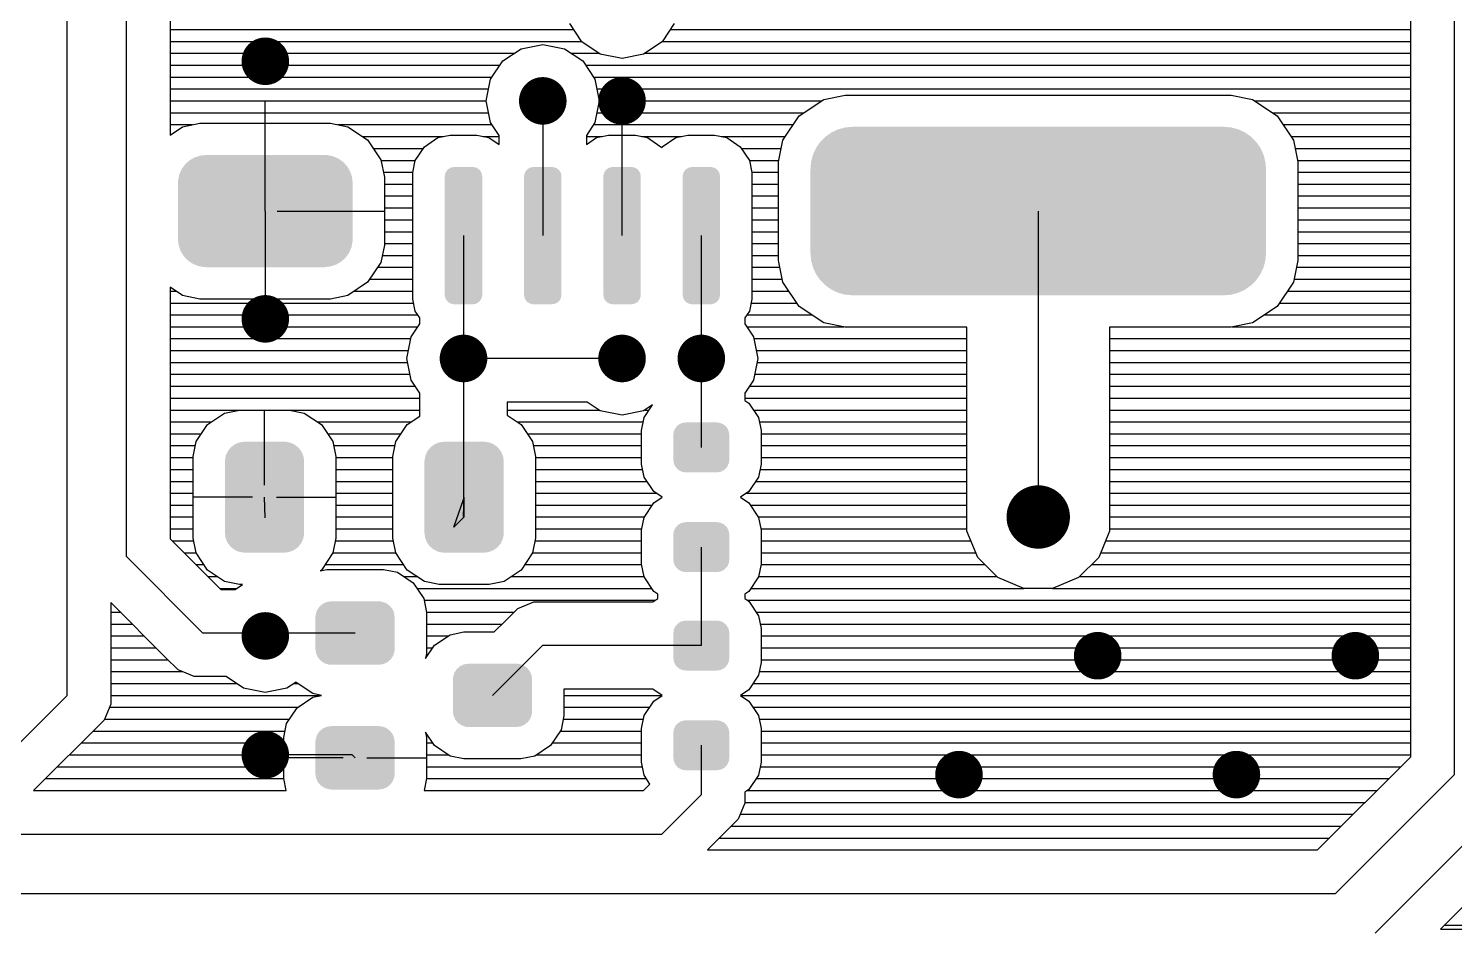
# Model space of a CAD drawing. Extents: x 295 to 953, y 10 to 290.
# Drawn here: x 720.3 to 772.8, y 135.1 to 168.3 of the extents above; entities that cross this region are included whole.
import ezdxf

# ---------------------------------------------------------------- set-up
doc = ezdxf.new("R2010")
doc.units = 0
doc.header["$LTSCALE"] = 5
doc.header["$MEASUREMENT"] = 0
doc.layers.get('0').update_dxf_attribs({"linetype": 'CONTINUOUS', "lineweight": 25})
doc.layers.add('DV-PEI-A6_TOP', color=5, linetype='CONTINUOUS')

msp = doc.modelspace()

# ---------------------------------------------------------------- linework, layer by layer
for points, const_width in [([(728.575, 167.09, 1), (729.451, 167.09, 1)], 0.876), ([(738.798, 165.63, 1), (739.675, 165.63, 1)], 0.876), ([(741.719, 165.63, 1), (742.596, 165.63, 1)], 0.876), ([(728.575, 157.597, 1), (729.451, 157.597, 1)], 0.876), ([(735.877, 156.137, 1), (736.754, 156.137, 1)], 0.876), ([(741.719, 156.137, 1), (742.596, 156.137, 1)], 0.876), ([(744.64, 156.137, 1), (745.517, 156.137, 1)], 0.876), ([(756.909, 150.295, 1), (758.077, 150.295, 1)], 1.168), ([(728.575, 145.913, 1), (729.451, 145.913, 1)], 0.876), ([(759.245, 145.183, 1), (760.122, 145.183, 1)], 0.876), ([(768.739, 145.183, 1), (769.615, 145.183, 1)], 0.876), ([(728.575, 141.532, 1), (729.451, 141.532, 1)], 0.876), ([(754.134, 140.801, 1), (755.01, 140.801, 1)], 0.876), ([(764.357, 140.801, 1), (765.233, 140.801, 1)], 0.876)]:
    msp.add_lwpolyline(points, format="xyb", close=True, dxfattribs=dict(const_width=const_width))
for points in [[(749.657, 164.314), (749.871, 164.463), (765.327, 164.314), (765.116, 164.463)], [(749.871, 164.463), (749.877, 164.468), (765.116, 164.463), (765.106, 164.468)], [(749.877, 164.468), (750.114, 164.578), (765.106, 164.468), (764.873, 164.578)], [(750.114, 164.578), (750.121, 164.581), (764.873, 164.578), (764.861, 164.581)], [(750.121, 164.581), (750.375, 164.649), (764.861, 164.581), (764.614, 164.649)], [(750.375, 164.649), (750.381, 164.651), (764.614, 164.649), (764.596, 164.651)], [(750.381, 164.651), (750.649, 164.675), (764.596, 164.651), (764.337, 164.675)], [(749.311, 163.904), (749.461, 164.117), (765.673, 163.904), (765.526, 164.117)], [(749.461, 164.117), (749.466, 164.124), (765.526, 164.117), (765.518, 164.124)], [(749.466, 164.124), (749.651, 164.307), (765.518, 164.124), (765.336, 164.307)], [(749.651, 164.307), (749.657, 164.314), (765.336, 164.307), (765.327, 164.314)], [(726.159, 163.383), (726.212, 163.432), (731.877, 163.383), (731.806, 163.432)], [(726.212, 163.432), (726.343, 163.508), (731.806, 163.432), (731.697, 163.508)], [(726.343, 163.508), (726.401, 163.543), (731.697, 163.508), (731.614, 163.543)], [(726.401, 163.543), (726.554, 163.593), (731.614, 163.543), (731.494, 163.593)], [(726.554, 163.593), (726.61, 163.612), (731.494, 163.593), (731.394, 163.612)], [(726.61, 163.612), (726.812, 163.633), (731.394, 163.612), (731.278, 163.633)], [(726.812, 163.633), (726.828, 163.635), (731.278, 163.633), (731.234, 163.635)], [(726.828, 163.636), (726.828, 163.641), (731.198, 163.636), (731.198, 163.641)], [(726.828, 163.635), (726.828, 163.636), (731.234, 163.635), (731.198, 163.636)], [(749.126, 163.401), (749.194, 163.652), (765.859, 163.401), (765.792, 163.652)], [(749.194, 163.652), (749.197, 163.661), (765.792, 163.652), (765.788, 163.661)], [(749.197, 163.661), (749.307, 163.896), (765.788, 163.661), (765.679, 163.896)], [(749.307, 163.896), (749.311, 163.904), (765.679, 163.896), (765.673, 163.904)], [(725.824, 162.825), (725.839, 162.901), (732.208, 162.825), (732.182, 162.901)], [(725.839, 162.901), (725.895, 163.033), (732.182, 162.901), (732.138, 163.033)], [(725.895, 163.033), (725.924, 163.103), (732.138, 163.033), (732.096, 163.103)], [(725.924, 163.103), (726.008, 163.222), (732.096, 163.103), (732.026, 163.222)], [(726.008, 163.222), (726.051, 163.283), (732.026, 163.222), (731.969, 163.283)], [(726.051, 163.283), (726.159, 163.383), (731.969, 163.283), (731.877, 163.383)], [(735.626, 162.849), (735.628, 162.882), (737.005, 162.849), (736.999, 162.882)], [(735.628, 162.882), (735.654, 162.973), (736.999, 162.882), (736.982, 162.973)], [(735.654, 162.973), (735.663, 163.004), (736.982, 162.973), (736.963, 163.004)], [(735.663, 163.004), (735.721, 163.081), (736.963, 163.004), (736.915, 163.081)], [(735.721, 163.081), (735.739, 163.104), (736.915, 163.081), (736.885, 163.104)], [(735.739, 163.104), (735.825, 163.157), (736.885, 163.104), (736.815, 163.157)], [(735.825, 163.157), (735.847, 163.171), (736.815, 163.157), (736.768, 163.171)], [(735.847, 163.171), (735.962, 163.192), (736.768, 163.171), (736.693, 163.192)], [(735.962, 163.192), (735.971, 163.194), (736.693, 163.192), (736.66, 163.194)], [(738.547, 162.849), (738.549, 162.882), (739.926, 162.849), (739.92, 162.882)], [(738.549, 162.882), (738.575, 162.973), (739.92, 162.882), (739.903, 162.973)], [(738.575, 162.973), (738.584, 163.004), (739.903, 162.973), (739.884, 163.004)], [(738.584, 163.004), (738.642, 163.081), (739.884, 163.004), (739.836, 163.081)], [(738.642, 163.081), (738.66, 163.104), (739.836, 163.081), (739.806, 163.104)], [(738.66, 163.104), (738.746, 163.157), (739.806, 163.104), (739.736, 163.157)], [(738.746, 163.157), (738.768, 163.171), (739.736, 163.157), (739.689, 163.171)], [(738.768, 163.171), (738.883, 163.192), (739.689, 163.171), (739.614, 163.192)], [(738.883, 163.192), (738.892, 163.194), (739.614, 163.192), (739.581, 163.194)], [(741.468, 162.849), (741.47, 162.882), (742.847, 162.849), (742.841, 162.882)], [(741.47, 162.882), (741.496, 162.973), (742.841, 162.882), (742.824, 162.973)], [(741.496, 162.973), (741.505, 163.004), (742.824, 162.973), (742.805, 163.004)], [(741.505, 163.004), (741.563, 163.081), (742.805, 163.004), (742.757, 163.081)], [(741.563, 163.081), (741.581, 163.104), (742.757, 163.081), (742.727, 163.104)], [(741.581, 163.104), (741.667, 163.157), (742.727, 163.104), (742.657, 163.157)], [(741.667, 163.157), (741.689, 163.171), (742.657, 163.157), (742.61, 163.171)], [(741.689, 163.171), (741.804, 163.192), (742.61, 163.171), (742.535, 163.192)], [(741.804, 163.192), (741.813, 163.194), (742.535, 163.192), (742.502, 163.194)], [(744.389, 162.849), (744.391, 162.882), (745.768, 162.849), (745.762, 162.882)], [(744.391, 162.882), (744.417, 162.973), (745.762, 162.882), (745.745, 162.973)], [(744.417, 162.973), (744.426, 163.004), (745.745, 162.973), (745.726, 163.004)], [(744.426, 163.004), (744.484, 163.081), (745.726, 163.004), (745.678, 163.081)], [(744.484, 163.081), (744.502, 163.104), (745.678, 163.081), (745.648, 163.104)], [(744.502, 163.104), (744.588, 163.157), (745.648, 163.104), (745.578, 163.157)], [(744.588, 163.157), (744.61, 163.171), (745.578, 163.157), (745.531, 163.171)], [(744.61, 163.171), (744.725, 163.192), (745.531, 163.171), (745.456, 163.192)], [(744.725, 163.192), (744.734, 163.194), (745.456, 163.192), (745.423, 163.194)], [(749.098, 160.016), (749.098, 163.124), (765.888, 160.016), (765.888, 163.124)], [(749.101, 163.124), (749.125, 163.392), (765.885, 163.124), (765.862, 163.392)], [(749.125, 163.392), (749.126, 163.401), (765.862, 163.392), (765.859, 163.401)], [(725.794, 162.607), (725.798, 162.686), (732.232, 162.607), (732.223, 162.686)], [(725.794, 162.604), (725.794, 162.607), (732.232, 162.604), (732.232, 162.607)], [(725.794, 160.536), (725.794, 162.604), (732.232, 160.536), (732.232, 162.604)], [(725.798, 162.686), (725.824, 162.825), (732.223, 162.686), (732.208, 162.825)], [(735.626, 158.479), (735.626, 162.849), (737.005, 158.479), (737.005, 162.849)], [(738.547, 158.479), (738.547, 162.849), (739.926, 158.479), (739.926, 162.849)], [(741.468, 158.479), (741.468, 162.849), (742.847, 158.479), (742.847, 162.849)], [(744.389, 158.479), (744.389, 162.849), (745.768, 158.479), (745.768, 162.849)], [(725.794, 160.533), (725.794, 160.536), (732.232, 160.533), (732.232, 160.536)], [(725.803, 160.454), (725.794, 160.533), (732.229, 160.454), (732.232, 160.533)], [(725.818, 160.315), (725.803, 160.454), (732.202, 160.315), (732.229, 160.454)], [(725.844, 160.238), (725.818, 160.315), (732.187, 160.238), (732.202, 160.315)], [(725.888, 160.107), (725.844, 160.238), (732.132, 160.107), (732.187, 160.238)], [(725.93, 160.036), (725.888, 160.107), (732.102, 160.036), (732.132, 160.107)], [(726, 159.918), (725.93, 160.036), (732.018, 159.918), (732.102, 160.036)], [(726.057, 159.857), (726, 159.918), (731.975, 159.857), (732.018, 159.918)], [(726.15, 159.757), (726.057, 159.857), (731.867, 159.757), (731.975, 159.857)], [(726.22, 159.708), (726.15, 159.757), (731.814, 159.708), (731.867, 159.757)], [(749.124, 159.748), (749.101, 160.016), (765.861, 159.748), (765.885, 160.016)], [(749.127, 159.738), (749.124, 159.748), (765.86, 159.738), (765.861, 159.748)], [(749.193, 159.488), (749.127, 159.738), (765.791, 159.488), (765.86, 159.738)], [(726.33, 159.631), (726.22, 159.708), (731.683, 159.631), (731.814, 159.708)], [(726.412, 159.597), (726.33, 159.631), (731.625, 159.597), (731.683, 159.631)], [(726.532, 159.546), (726.412, 159.597), (731.473, 159.546), (731.625, 159.597)], [(726.632, 159.528), (726.532, 159.546), (731.416, 159.528), (731.473, 159.546)], [(726.748, 159.506), (726.632, 159.528), (731.214, 159.506), (731.416, 159.528)], [(726.792, 159.505), (726.748, 159.506), (731.198, 159.505), (731.214, 159.506)], [(726.828, 159.503), (726.792, 159.505), (731.198, 159.503), (731.198, 159.505)], [(726.828, 159.499), (726.828, 159.503), (731.198, 159.499), (731.198, 159.503)], [(749.198, 159.479), (749.193, 159.488), (765.789, 159.479), (765.791, 159.488)], [(749.307, 159.244), (749.198, 159.479), (765.678, 159.244), (765.789, 159.479)], [(749.312, 159.236), (749.307, 159.244), (765.674, 159.236), (765.678, 159.244)], [(749.46, 159.023), (749.312, 159.236), (765.525, 159.023), (765.674, 159.236)], [(749.467, 159.016), (749.46, 159.023), (765.519, 159.016), (765.525, 159.023)], [(749.65, 158.832), (749.467, 159.016), (765.335, 158.832), (765.519, 159.016)], [(749.658, 158.826), (749.65, 158.832), (765.329, 158.826), (765.335, 158.832)], [(749.869, 158.677), (749.658, 158.826), (765.115, 158.677), (765.329, 158.826)], [(749.879, 158.672), (749.869, 158.677), (765.108, 158.672), (765.115, 158.677)], [(735.632, 158.446), (735.626, 158.479), (737.003, 158.446), (737.005, 158.479)], [(735.649, 158.355), (735.632, 158.446), (736.977, 158.355), (737.003, 158.446)], [(735.668, 158.325), (735.649, 158.355), (736.968, 158.325), (736.977, 158.355)], [(735.716, 158.248), (735.668, 158.325), (736.91, 158.248), (736.968, 158.325)], [(735.747, 158.224), (735.716, 158.248), (736.892, 158.224), (736.91, 158.248)], [(735.816, 158.171), (735.747, 158.224), (736.806, 158.171), (736.892, 158.224)], [(735.863, 158.158), (735.816, 158.171), (736.784, 158.158), (736.806, 158.171)], [(735.938, 158.136), (735.863, 158.158), (736.669, 158.136), (736.784, 158.158)], [(738.553, 158.446), (738.547, 158.479), (739.924, 158.446), (739.926, 158.479)], [(738.57, 158.355), (738.553, 158.446), (739.898, 158.355), (739.924, 158.446)], [(738.589, 158.325), (738.57, 158.355), (739.889, 158.325), (739.898, 158.355)], [(738.637, 158.248), (738.589, 158.325), (739.831, 158.248), (739.889, 158.325)], [(738.668, 158.224), (738.637, 158.248), (739.813, 158.224), (739.831, 158.248)], [(738.737, 158.171), (738.668, 158.224), (739.727, 158.171), (739.813, 158.224)], [(738.784, 158.158), (738.737, 158.171), (739.705, 158.158), (739.727, 158.171)], [(738.859, 158.136), (738.784, 158.158), (739.59, 158.136), (739.705, 158.158)], [(741.474, 158.446), (741.468, 158.479), (742.845, 158.446), (742.847, 158.479)], [(741.491, 158.355), (741.474, 158.446), (742.819, 158.355), (742.845, 158.446)], [(741.51, 158.325), (741.491, 158.355), (742.81, 158.325), (742.819, 158.355)], [(741.558, 158.248), (741.51, 158.325), (742.752, 158.248), (742.81, 158.325)], [(741.589, 158.224), (741.558, 158.248), (742.734, 158.224), (742.752, 158.248)], [(741.658, 158.171), (741.589, 158.224), (742.648, 158.171), (742.734, 158.224)], [(741.705, 158.158), (741.658, 158.171), (742.626, 158.158), (742.648, 158.171)], [(741.78, 158.136), (741.705, 158.158), (742.511, 158.136), (742.626, 158.158)], [(744.395, 158.446), (744.389, 158.479), (745.766, 158.446), (745.768, 158.479)], [(744.412, 158.355), (744.395, 158.446), (745.74, 158.355), (745.766, 158.446)], [(744.431, 158.325), (744.412, 158.355), (745.731, 158.325), (745.74, 158.355)], [(744.479, 158.248), (744.431, 158.325), (745.673, 158.248), (745.731, 158.325)], [(744.51, 158.224), (744.479, 158.248), (745.655, 158.224), (745.673, 158.248)], [(744.579, 158.171), (744.51, 158.224), (745.569, 158.171), (745.655, 158.224)], [(744.626, 158.158), (744.579, 158.171), (745.547, 158.158), (745.569, 158.171)], [(744.701, 158.136), (744.626, 158.158), (745.432, 158.136), (745.547, 158.158)], [(750.112, 158.562), (749.879, 158.672), (764.871, 158.562), (765.108, 158.672)], [(750.124, 158.558), (750.112, 158.562), (764.864, 158.558), (764.871, 158.562)], [(750.372, 158.49), (750.124, 158.558), (764.611, 158.49), (764.864, 158.558)], [(750.39, 158.489), (750.372, 158.49), (764.605, 158.489), (764.611, 158.49)], [(750.649, 158.465), (750.39, 158.489), (764.337, 158.465), (764.605, 158.489)], [(735.971, 158.135), (735.938, 158.136), (736.66, 158.135), (736.669, 158.136)], [(738.892, 158.135), (738.859, 158.136), (739.581, 158.135), (739.59, 158.136)], [(741.813, 158.135), (741.78, 158.136), (742.502, 158.135), (742.511, 158.136)], [(744.734, 158.135), (744.701, 158.136), (745.423, 158.135), (745.432, 158.136)], [(744.047, 153.321), (744.066, 153.45), (746.11, 153.321), (746.089, 153.45)], [(744.066, 153.45), (744.073, 153.465), (746.089, 153.45), (746.086, 153.465)], [(744.073, 153.465), (744.129, 153.582), (746.086, 153.465), (746.026, 153.582)], [(744.129, 153.582), (744.141, 153.594), (746.026, 153.582), (746.019, 153.594)], [(744.141, 153.594), (744.23, 153.687), (746.019, 153.594), (745.924, 153.687)], [(744.23, 153.687), (744.247, 153.696), (745.924, 153.687), (745.915, 153.696)], [(744.247, 153.696), (744.359, 153.755), (745.915, 153.696), (745.793, 153.755)], [(744.359, 153.755), (744.387, 153.76), (745.793, 153.755), (745.783, 153.76)], [(744.387, 153.76), (744.503, 153.78), (745.783, 153.76), (745.654, 153.78)], [(727.751, 152.869), (727.873, 152.959), (730.211, 152.869), (730.101, 152.959)], [(727.873, 152.959), (727.899, 152.978), (730.101, 152.959), (730.059, 152.978)], [(727.899, 152.978), (728.045, 153.036), (730.059, 152.978), (729.933, 153.036)], [(728.045, 153.036), (728.071, 153.046), (729.933, 153.036), (729.876, 153.046)], [(728.071, 153.046), (728.246, 153.069), (729.876, 153.046), (729.752, 153.069)], [(728.246, 153.069), (728.254, 153.07), (729.752, 153.069), (729.714, 153.07)], [(735.106, 152.869), (735.228, 152.959), (737.566, 152.869), (737.456, 152.959)], [(735.228, 152.959), (735.255, 152.978), (737.456, 152.959), (737.414, 152.978)], [(735.255, 152.978), (735.4, 153.036), (737.414, 152.978), (737.288, 153.036)], [(735.4, 153.036), (735.426, 153.046), (737.288, 153.036), (737.231, 153.046)], [(735.426, 153.046), (735.601, 153.069), (737.231, 153.046), (737.107, 153.069)], [(735.601, 153.069), (735.609, 153.07), (737.107, 153.069), (737.069, 153.07)], [(744.045, 152.398), (744.045, 153.321), (746.113, 152.398), (746.113, 153.321)], [(727.523, 152.339), (727.524, 152.377), (730.444, 152.339), (730.44, 152.377)], [(727.524, 152.377), (727.55, 152.522), (730.44, 152.377), (730.421, 152.522)], [(727.55, 152.522), (727.557, 152.559), (730.421, 152.522), (730.407, 152.559)], [(727.557, 152.559), (727.619, 152.694), (730.407, 152.559), (730.353, 152.694)], [(727.619, 152.694), (727.634, 152.726), (730.353, 152.694), (730.329, 152.726)], [(727.634, 152.726), (727.729, 152.842), (730.329, 152.726), (730.244, 152.842)], [(727.729, 152.842), (727.751, 152.869), (730.244, 152.842), (730.211, 152.869)], [(734.878, 152.339), (734.879, 152.377), (737.799, 152.339), (737.795, 152.377)], [(734.879, 152.377), (734.906, 152.522), (737.795, 152.377), (737.776, 152.522)], [(734.906, 152.522), (734.912, 152.559), (737.776, 152.522), (737.762, 152.559)], [(734.912, 152.559), (734.974, 152.694), (737.762, 152.559), (737.708, 152.694)], [(734.974, 152.694), (734.989, 152.726), (737.708, 152.694), (737.684, 152.726)], [(734.989, 152.726), (735.084, 152.842), (737.684, 152.726), (737.599, 152.842)], [(735.084, 152.842), (735.106, 152.869), (737.599, 152.842), (737.566, 152.869)], [(744.068, 152.268), (744.047, 152.398), (746.091, 152.268), (746.11, 152.398)], [(727.523, 149.711), (727.523, 152.339), (730.444, 149.711), (730.444, 152.339)], [(734.878, 149.711), (734.878, 152.339), (737.799, 149.711), (737.799, 152.339)], [(744.071, 152.254), (744.068, 152.268), (746.084, 152.254), (746.091, 152.268)], [(744.131, 152.137), (744.071, 152.254), (746.028, 152.137), (746.084, 152.254)], [(744.138, 152.124), (744.131, 152.137), (746.016, 152.124), (746.028, 152.137)], [(744.233, 152.032), (744.138, 152.124), (745.927, 152.032), (746.016, 152.124)], [(744.243, 152.023), (744.233, 152.032), (745.91, 152.023), (745.927, 152.032)], [(744.364, 151.963), (744.243, 152.023), (745.798, 151.963), (745.91, 152.023)], [(744.374, 151.959), (744.364, 151.963), (745.77, 151.959), (745.798, 151.963)], [(744.503, 151.939), (744.374, 151.959), (745.654, 151.939), (745.77, 151.959)], [(744.047, 149.646), (744.066, 149.776), (746.11, 149.646), (746.089, 149.776)], [(744.066, 149.776), (744.073, 149.79), (746.089, 149.776), (746.086, 149.79)], [(744.073, 149.79), (744.129, 149.907), (746.086, 149.79), (746.026, 149.907)], [(744.129, 149.907), (744.141, 149.92), (746.026, 149.907), (746.019, 149.92)], [(744.141, 149.92), (744.23, 150.013), (746.019, 149.92), (745.924, 150.013)], [(744.23, 150.013), (744.247, 150.022), (745.924, 150.013), (745.915, 150.022)], [(744.247, 150.022), (744.359, 150.081), (745.915, 150.022), (745.793, 150.081)], [(744.359, 150.081), (744.387, 150.085), (745.793, 150.081), (745.783, 150.085)], [(744.387, 150.085), (744.503, 150.105), (745.783, 150.085), (745.654, 150.105)], [(727.528, 149.673), (727.523, 149.711), (730.443, 149.673), (730.444, 149.711)], [(727.547, 149.528), (727.528, 149.673), (730.417, 149.528), (730.443, 149.673)], [(727.561, 149.491), (727.547, 149.528), (730.411, 149.491), (730.417, 149.528)], [(727.615, 149.356), (727.561, 149.491), (730.349, 149.356), (730.411, 149.491)], [(727.639, 149.324), (727.615, 149.356), (730.334, 149.324), (730.349, 149.356)], [(727.724, 149.208), (727.639, 149.324), (730.239, 149.208), (730.334, 149.324)], [(734.883, 149.673), (734.878, 149.711), (737.798, 149.673), (737.799, 149.711)], [(734.902, 149.528), (734.883, 149.673), (737.772, 149.528), (737.798, 149.673)], [(734.916, 149.491), (734.902, 149.528), (737.766, 149.491), (737.772, 149.528)], [(734.97, 149.356), (734.916, 149.491), (737.704, 149.356), (737.766, 149.491)], [(734.994, 149.324), (734.97, 149.356), (737.689, 149.324), (737.704, 149.356)], [(735.079, 149.208), (734.994, 149.324), (737.594, 149.208), (737.689, 149.324)], [(744.045, 148.723), (744.045, 149.646), (746.113, 148.723), (746.113, 149.646)], [(727.757, 149.181), (727.724, 149.208), (730.217, 149.181), (730.239, 149.208)], [(727.867, 149.091), (727.757, 149.181), (730.094, 149.091), (730.217, 149.181)], [(727.909, 149.072), (727.867, 149.091), (730.068, 149.072), (730.094, 149.091)], [(728.034, 149.014), (727.909, 149.072), (729.923, 149.014), (730.068, 149.072)], [(728.092, 149.004), (728.034, 149.014), (729.897, 149.004), (729.923, 149.014)], [(728.216, 148.981), (728.092, 149.004), (729.722, 148.981), (729.897, 149.004)], [(728.254, 148.98), (728.216, 148.981), (729.714, 148.98), (729.722, 148.981)], [(735.112, 149.181), (735.079, 149.208), (737.572, 149.181), (737.594, 149.208)], [(735.222, 149.091), (735.112, 149.181), (737.45, 149.091), (737.572, 149.181)], [(735.264, 149.072), (735.222, 149.091), (737.423, 149.072), (737.45, 149.091)], [(735.389, 149.014), (735.264, 149.072), (737.278, 149.014), (737.423, 149.072)], [(735.447, 149.004), (735.389, 149.014), (737.252, 149.004), (737.278, 149.014)], [(735.571, 148.981), (735.447, 149.004), (737.077, 148.981), (737.252, 149.004)], [(735.609, 148.98), (735.571, 148.981), (737.069, 148.98), (737.077, 148.981)], [(744.068, 148.594), (744.047, 148.723), (746.091, 148.594), (746.11, 148.723)], [(744.071, 148.579), (744.068, 148.594), (746.084, 148.579), (746.091, 148.594)], [(744.131, 148.462), (744.071, 148.579), (746.028, 148.462), (746.084, 148.579)], [(744.138, 148.45), (744.131, 148.462), (746.016, 148.45), (746.028, 148.462)], [(744.233, 148.357), (744.138, 148.45), (745.927, 148.357), (746.016, 148.45)], [(744.243, 148.348), (744.233, 148.357), (745.91, 148.348), (745.927, 148.357)], [(744.364, 148.289), (744.243, 148.348), (745.798, 148.289), (745.91, 148.348)], [(744.374, 148.284), (744.364, 148.289), (745.77, 148.284), (745.798, 148.289)], [(744.503, 148.265), (744.374, 148.284), (745.654, 148.265), (745.77, 148.284)], [(731.13, 147.096), (731.209, 147.132), (733.499, 147.096), (733.444, 147.132)], [(731.209, 147.132), (731.28, 147.164), (733.444, 147.132), (733.339, 147.164)], [(731.28, 147.164), (731.394, 147.18), (733.339, 147.164), (733.286, 147.18)], [(731.394, 147.18), (731.443, 147.187), (733.286, 147.18), (733.196, 147.187)], [(730.859, 146.603), (730.866, 146.693), (733.78, 146.603), (733.767, 146.693)], [(730.859, 145.434), (730.859, 146.603), (733.78, 145.434), (733.78, 146.603)], [(730.866, 146.693), (730.888, 146.766), (733.767, 146.693), (733.757, 146.766)], [(730.888, 146.766), (730.914, 146.851), (733.757, 146.766), (733.719, 146.851)], [(730.914, 146.851), (730.957, 146.916), (733.719, 146.851), (733.689, 146.916)], [(730.957, 146.916), (731.005, 146.988), (733.689, 146.916), (733.627, 146.988)], [(731.005, 146.988), (731.066, 147.041), (733.627, 146.988), (733.582, 147.041)], [(731.066, 147.041), (731.13, 147.096), (733.582, 147.041), (733.499, 147.096)], [(744.047, 146.018), (744.066, 146.148), (746.11, 146.018), (746.089, 146.148)], [(744.066, 146.148), (744.073, 146.162), (746.089, 146.148), (746.086, 146.162)], [(744.073, 146.162), (744.129, 146.279), (746.086, 146.162), (746.026, 146.279)], [(744.129, 146.279), (744.141, 146.292), (746.026, 146.279), (746.019, 146.292)], [(744.141, 146.292), (744.23, 146.385), (746.019, 146.292), (745.924, 146.385)], [(744.23, 146.385), (744.247, 146.394), (745.924, 146.385), (745.915, 146.394)], [(744.247, 146.394), (744.359, 146.453), (745.915, 146.394), (745.793, 146.453)], [(744.359, 146.453), (744.387, 146.458), (745.793, 146.453), (745.783, 146.458)], [(744.387, 146.458), (744.503, 146.477), (745.783, 146.458), (745.654, 146.477)], [(744.045, 145.095), (744.045, 146.018), (746.113, 145.095), (746.113, 146.018)], [(730.872, 145.344), (730.859, 145.434), (733.773, 145.344), (733.78, 145.434)], [(730.882, 145.271), (730.872, 145.344), (733.751, 145.271), (733.773, 145.344)], [(730.921, 145.186), (730.882, 145.271), (733.725, 145.186), (733.751, 145.271)], [(730.95, 145.121), (730.921, 145.186), (733.682, 145.121), (733.725, 145.186)], [(731.012, 145.048), (730.95, 145.121), (733.635, 145.048), (733.682, 145.121)], [(731.057, 144.996), (731.012, 145.048), (733.573, 144.996), (733.635, 145.048)], [(744.068, 144.966), (744.047, 145.095), (746.091, 144.966), (746.11, 145.095)], [(731.141, 144.941), (731.057, 144.996), (733.509, 144.941), (733.573, 144.996)], [(731.195, 144.905), (731.141, 144.941), (733.43, 144.905), (733.509, 144.941)], [(731.3, 144.873), (731.195, 144.905), (733.359, 144.873), (733.43, 144.905)], [(731.353, 144.857), (731.3, 144.873), (733.245, 144.857), (733.359, 144.873)], [(731.443, 144.85), (731.353, 144.857), (733.196, 144.85), (733.245, 144.857)], [(735.953, 144.47), (735.979, 144.555), (738.822, 144.47), (738.784, 144.555)], [(735.979, 144.555), (736.022, 144.62), (738.784, 144.555), (738.754, 144.62)], [(736.022, 144.62), (736.07, 144.693), (738.754, 144.62), (738.692, 144.693)], [(736.07, 144.693), (736.131, 144.745), (738.692, 144.693), (738.647, 144.745)], [(736.131, 144.745), (736.195, 144.8), (738.647, 144.745), (738.564, 144.8)], [(736.195, 144.8), (736.274, 144.836), (738.564, 144.8), (738.509, 144.836)], [(736.274, 144.836), (736.345, 144.868), (738.509, 144.836), (738.404, 144.868)], [(736.345, 144.868), (736.459, 144.884), (738.404, 144.868), (738.351, 144.884)], [(736.459, 144.884), (736.508, 144.891), (738.351, 144.884), (738.261, 144.891)], [(744.071, 144.951), (744.068, 144.966), (746.084, 144.951), (746.091, 144.966)], [(744.131, 144.834), (744.071, 144.951), (746.028, 144.834), (746.084, 144.951)], [(744.138, 144.822), (744.131, 144.834), (746.016, 144.822), (746.028, 144.834)], [(744.233, 144.729), (744.138, 144.822), (745.927, 144.729), (746.016, 144.822)], [(744.243, 144.72), (744.233, 144.729), (745.91, 144.72), (745.927, 144.729)], [(744.364, 144.661), (744.243, 144.72), (745.798, 144.661), (745.91, 144.72)], [(744.374, 144.656), (744.364, 144.661), (745.77, 144.656), (745.798, 144.661)], [(744.503, 144.637), (744.374, 144.656), (745.654, 144.637), (745.77, 144.656)], [(735.924, 144.307), (735.931, 144.397), (738.845, 144.307), (738.832, 144.397)], [(735.924, 143.138), (735.924, 144.307), (738.845, 143.138), (738.845, 144.307)], [(735.931, 144.397), (735.953, 144.47), (738.832, 144.397), (738.822, 144.47)], [(735.937, 143.048), (735.924, 143.138), (738.838, 143.048), (738.845, 143.138)], [(735.947, 142.975), (735.937, 143.048), (738.816, 142.975), (738.838, 143.048)], [(735.986, 142.89), (735.947, 142.975), (738.79, 142.89), (738.816, 142.975)], [(730.957, 142.318), (731.005, 142.391), (733.689, 142.318), (733.627, 142.391)], [(731.005, 142.391), (731.066, 142.444), (733.627, 142.391), (733.582, 142.444)], [(731.066, 142.444), (731.13, 142.498), (733.582, 142.444), (733.499, 142.498)], [(731.13, 142.498), (731.209, 142.534), (733.499, 142.498), (733.444, 142.534)], [(731.209, 142.534), (731.28, 142.566), (733.444, 142.534), (733.339, 142.566)], [(731.28, 142.566), (731.394, 142.582), (733.339, 142.566), (733.286, 142.582)], [(731.394, 142.582), (731.443, 142.589), (733.286, 142.582), (733.196, 142.589)], [(736.015, 142.825), (735.986, 142.89), (738.747, 142.825), (738.79, 142.89)], [(736.077, 142.752), (736.015, 142.825), (738.7, 142.752), (738.747, 142.825)], [(736.122, 142.7), (736.077, 142.752), (738.638, 142.7), (738.7, 142.752)], [(736.206, 142.645), (736.122, 142.7), (738.574, 142.645), (738.638, 142.7)], [(736.26, 142.609), (736.206, 142.645), (738.495, 142.609), (738.574, 142.645)], [(736.365, 142.577), (736.26, 142.609), (738.424, 142.577), (738.495, 142.609)], [(736.418, 142.561), (736.365, 142.577), (738.31, 142.561), (738.424, 142.577)], [(736.508, 142.554), (736.418, 142.561), (738.261, 142.554), (738.31, 142.561)], [(744.047, 142.344), (744.066, 142.473), (746.11, 142.344), (746.089, 142.473)], [(744.066, 142.473), (744.073, 142.488), (746.089, 142.473), (746.086, 142.488)], [(744.073, 142.488), (744.129, 142.605), (746.086, 142.488), (746.026, 142.605)], [(744.129, 142.605), (744.141, 142.617), (746.026, 142.605), (746.019, 142.617)], [(744.141, 142.617), (744.23, 142.71), (746.019, 142.617), (745.924, 142.71)], [(744.23, 142.71), (744.247, 142.719), (745.924, 142.71), (745.915, 142.719)], [(744.247, 142.719), (744.359, 142.778), (745.915, 142.719), (745.793, 142.778)], [(744.359, 142.778), (744.387, 142.783), (745.793, 142.778), (745.783, 142.783)], [(744.387, 142.783), (744.503, 142.802), (745.783, 142.783), (745.654, 142.802)], [(730.859, 142.005), (730.866, 142.095), (733.78, 142.005), (733.767, 142.095)], [(730.859, 140.837), (730.859, 142.005), (733.78, 140.837), (733.78, 142.005)], [(730.866, 142.095), (730.888, 142.168), (733.767, 142.095), (733.757, 142.168)], [(730.888, 142.168), (730.914, 142.253), (733.757, 142.168), (733.719, 142.253)], [(730.914, 142.253), (730.957, 142.318), (733.719, 142.253), (733.689, 142.318)], [(744.045, 141.421), (744.045, 142.344), (746.113, 141.421), (746.113, 142.344)], [(744.068, 141.291), (744.047, 141.421), (746.091, 141.291), (746.11, 141.421)], [(730.872, 140.746), (730.859, 140.837), (733.773, 140.746), (733.78, 140.837)], [(744.071, 141.277), (744.068, 141.291), (746.084, 141.277), (746.091, 141.291)], [(744.131, 141.16), (744.071, 141.277), (746.028, 141.16), (746.084, 141.277)], [(744.138, 141.147), (744.131, 141.16), (746.016, 141.147), (746.028, 141.16)], [(744.233, 141.054), (744.138, 141.147), (745.927, 141.054), (746.016, 141.147)], [(744.243, 141.045), (744.233, 141.054), (745.91, 141.045), (745.927, 141.054)], [(744.364, 140.986), (744.243, 141.045), (745.798, 140.986), (745.91, 141.045)], [(744.374, 140.982), (744.364, 140.986), (745.77, 140.982), (745.798, 140.986)], [(744.503, 140.962), (744.374, 140.982), (745.654, 140.962), (745.77, 140.982)], [(730.882, 140.673), (730.872, 140.746), (733.751, 140.673), (733.773, 140.746)], [(730.921, 140.589), (730.882, 140.673), (733.725, 140.589), (733.751, 140.673)], [(730.95, 140.523), (730.921, 140.589), (733.682, 140.523), (733.725, 140.589)], [(731.012, 140.451), (730.95, 140.523), (733.635, 140.451), (733.682, 140.523)], [(731.057, 140.398), (731.012, 140.451), (733.573, 140.398), (733.635, 140.451)], [(731.141, 140.344), (731.057, 140.398), (733.509, 140.344), (733.573, 140.398)], [(731.195, 140.308), (731.141, 140.344), (733.43, 140.308), (733.509, 140.344)], [(731.3, 140.276), (731.195, 140.308), (733.359, 140.276), (733.43, 140.308)], [(731.353, 140.259), (731.3, 140.276), (733.245, 140.259), (733.359, 140.276)], [(731.443, 140.252), (731.353, 140.259), (733.196, 140.252), (733.245, 140.259)]]:
    msp.add_solid(points)
at = {"layer": 'DV-PEI-A6_TOP', "color": 7}
for p, q in [((721.711, 143.722), (721.711, 225.51)), ((723.901, 148.834), (723.901, 223.32)), ((772.828, 140.801), (772.828, 186.223)), ((771.222, 141.462), (771.222, 185.557)), ((725.508, 169.807), (725.508, 164.368)), ((725.508, 168.259), (740.376, 168.259)), ((740.68, 167.803), (740.23, 168.481)), ((744.08, 168.481), (743.63, 167.803)), ((743.934, 168.259), (771.222, 168.259)), ((725.508, 167.821), (740.674, 167.821)), ((738.436, 167.552), (739.237, 167.71)), ((739.237, 167.71), (740.031, 167.552)), ((741.357, 167.353), (740.68, 167.803)), ((743.63, 167.803), (742.952, 167.353)), ((743.636, 167.821), (771.222, 167.821)), ((725.508, 167.383), (738.179, 167.383)), ((737.309, 166.425), (737.759, 167.102)), ((737.759, 167.102), (738.436, 167.552)), ((740.031, 167.552), (740.709, 167.102)), ((740.288, 167.383), (741.316, 167.383)), ((740.709, 167.102), (741.159, 166.425)), ((742.158, 167.196), (741.357, 167.353)), ((742.952, 167.353), (742.158, 167.196)), ((742.993, 167.383), (771.222, 167.383)), ((725.508, 166.944), (737.653, 166.944)), ((740.814, 166.944), (771.222, 166.944)), ((725.508, 166.506), (737.361, 166.506)), ((725.508, 166.068), (737.239, 166.068)), ((737.151, 165.63), (737.309, 166.425)), ((741.106, 166.506), (771.222, 166.506)), ((741.159, 166.425), (741.316, 165.63)), ((741.229, 166.068), (771.222, 166.068)), ((725.508, 165.63), (737.151, 165.63)), ((729.013, 161.57), (729.013, 165.63)), ((737.309, 164.83), (737.151, 165.63)), ((739.237, 165.63), (739.237, 160.664)), ((741.316, 165.63), (741.159, 164.83)), ((741.316, 165.63), (749.501, 165.63)), ((742.158, 160.664), (742.158, 165.63)), ((748.683, 165.081), (749.589, 165.683)), ((749.589, 165.683), (750.377, 165.84)), ((750.377, 165.84), (764.603, 165.84)), ((764.603, 165.84), (765.391, 165.683)), ((765.391, 165.683), (766.297, 165.081)), ((765.479, 165.63), (771.222, 165.63)), ((725.508, 165.192), (737.239, 165.192)), ((741.229, 165.192), (748.847, 165.192)), ((748.087, 164.181), (748.683, 165.081)), ((766.133, 165.192), (771.222, 165.192)), ((766.297, 165.081), (766.893, 164.181)), ((725.508, 164.754), (726.332, 164.754)), ((725.508, 164.368), (725.964, 164.678)), ((725.964, 164.678), (726.606, 164.806)), ((726.606, 164.806), (731.414, 164.806)), ((729.013, 162.008), (729.013, 164.806)), ((731.414, 164.806), (732.057, 164.678)), ((731.689, 164.754), (737.361, 164.754)), ((732.057, 164.678), (732.781, 164.193)), ((737.63, 164.351), (737.309, 164.83)), ((741.159, 164.83), (740.843, 164.351)), ((741.106, 164.754), (748.467, 164.754)), ((766.513, 164.754), (771.222, 164.754)), ((732.6, 164.316), (735.579, 164.316)), ((732.781, 164.193), (733.272, 163.463)), ((734.54, 163.439), (734.878, 163.936)), ((734.878, 163.936), (735.375, 164.275)), ((735.375, 164.275), (735.819, 164.362)), ((735.819, 164.362), (736.806, 164.362)), ((736.806, 164.362), (737.25, 164.275)), ((737.046, 164.316), (737.63, 164.316)), ((737.25, 164.275), (737.63, 164.018)), ((737.63, 164.018), (737.63, 164.351)), ((740.843, 164.351), (740.843, 164.018)), ((740.843, 164.316), (741.421, 164.316)), ((740.843, 164.018), (741.217, 164.275)), ((741.217, 164.275), (741.661, 164.362)), ((741.661, 164.362), (742.648, 164.362)), ((742.158, 161.102), (742.158, 164.362)), ((742.648, 164.362), (743.092, 164.275)), ((742.888, 164.316), (744.342, 164.316)), ((743.092, 164.275), (743.589, 163.936)), ((743.589, 163.936), (743.618, 163.901)), ((743.618, 163.901), (743.641, 163.936)), ((743.641, 163.936), (744.138, 164.275)), ((744.138, 164.275), (744.582, 164.362)), ((744.582, 164.362), (745.569, 164.362)), ((745.569, 164.362), (746.013, 164.275)), ((745.809, 164.316), (748.169, 164.316)), ((746.013, 164.275), (746.51, 163.936)), ((746.51, 163.936), (746.849, 163.439)), ((747.924, 163.387), (748.087, 164.181)), ((766.811, 164.316), (771.222, 164.316)), ((766.893, 164.181), (767.056, 163.387)), ((732.997, 163.877), (734.832, 163.877)), ((733.272, 163.463), (733.4, 162.82)), ((733.278, 163.439), (734.54, 163.439)), ((734.452, 162.995), (734.54, 163.439)), ((746.557, 163.877), (748.023, 163.877)), ((746.849, 163.439), (747.935, 163.439)), ((746.849, 163.439), (746.936, 162.995)), ((766.957, 163.877), (771.222, 163.877)), ((767.044, 163.439), (771.222, 163.439)), ((733.365, 163.001), (734.452, 163.001)), ((734.452, 158.327), (734.452, 162.995)), ((746.936, 163.001), (747.924, 163.001)), ((746.936, 162.995), (746.936, 158.327)), ((747.924, 159.747), (747.924, 163.387)), ((767.056, 163.387), (767.056, 159.747)), ((767.056, 163.001), (771.222, 163.001)), ((733.4, 162.82), (733.4, 160.314)), ((733.4, 162.563), (734.452, 162.563)), ((746.936, 162.563), (747.924, 162.563)), ((767.056, 162.563), (771.222, 162.563)), ((733.4, 162.125), (734.452, 162.125)), ((746.936, 162.125), (747.924, 162.125)), ((767.056, 162.125), (771.222, 162.125)), ((729.013, 161.57), (729.013, 157.597)), ((729.451, 161.57), (733.4, 161.57)), ((733.4, 161.687), (734.452, 161.687)), ((746.936, 161.687), (747.924, 161.687)), ((757.493, 161.57), (757.493, 150.295)), ((767.056, 161.687), (771.222, 161.687)), ((729.013, 161.132), (729.013, 158.327)), ((733.4, 161.248), (734.452, 161.248)), ((733.4, 160.81), (734.452, 160.81)), ((746.936, 161.248), (747.924, 161.248)), ((746.936, 160.81), (747.924, 160.81)), ((767.056, 161.248), (771.222, 161.248)), ((767.056, 160.81), (771.222, 160.81)), ((733.4, 160.314), (733.272, 159.671)), ((733.4, 160.372), (734.452, 160.372)), ((736.316, 160.664), (736.316, 156.137)), ((745.079, 156.137), (745.079, 160.664)), ((746.936, 160.372), (747.924, 160.372)), ((767.056, 160.372), (771.222, 160.372)), ((733.324, 159.934), (734.452, 159.934)), ((746.936, 159.934), (747.924, 159.934)), ((748.087, 158.953), (747.924, 159.747)), ((767.056, 159.747), (766.893, 158.953)), ((767.056, 159.934), (771.222, 159.934)), ((733.272, 159.671), (732.781, 158.947)), ((733.149, 159.496), (734.452, 159.496)), ((746.936, 159.496), (747.976, 159.496)), ((767.004, 159.496), (771.222, 159.496)), ((725.964, 158.456), (725.508, 158.766)), ((725.508, 158.766), (725.508, 149.494)), ((732.781, 158.947), (732.057, 158.456)), ((732.857, 159.058), (734.452, 159.058)), ((746.936, 159.058), (748.064, 159.058)), ((748.683, 158.053), (748.087, 158.953)), ((766.893, 158.953), (766.297, 158.053)), ((766.916, 159.058), (771.222, 159.058)), ((725.508, 158.62), (725.724, 158.62)), ((725.508, 158.181), (734.481, 158.181)), ((726.606, 158.327), (725.964, 158.456)), ((731.414, 158.327), (726.606, 158.327)), ((732.057, 158.456), (731.414, 158.327)), ((732.296, 158.62), (734.452, 158.62)), ((734.54, 157.884), (734.452, 158.327)), ((746.936, 158.327), (746.849, 157.884)), ((746.907, 158.181), (748.601, 158.181)), ((746.936, 158.62), (748.309, 158.62)), ((766.378, 158.181), (771.222, 158.181)), ((766.671, 158.62), (771.222, 158.62)), ((725.508, 157.743), (734.639, 157.743)), ((734.709, 157.638), (734.54, 157.884)), ((734.709, 157.41), (734.709, 157.638)), ((746.849, 157.884), (746.685, 157.638)), ((746.685, 157.638), (746.685, 157.41)), ((746.749, 157.743), (749.156, 157.743)), ((749.589, 157.451), (748.683, 158.053)), ((766.297, 158.053), (765.391, 157.451)), ((765.823, 157.743), (771.222, 157.743)), ((725.508, 157.305), (734.633, 157.305)), ((734.388, 156.931), (734.709, 157.41)), ((746.685, 157.41), (747.001, 156.931)), ((746.755, 157.305), (750.336, 157.305)), ((750.377, 157.293), (749.589, 157.451)), ((754.864, 157.293), (750.377, 157.293)), ((754.864, 149.769), (754.864, 157.293)), ((764.603, 157.293), (760.122, 157.293)), ((760.122, 157.293), (760.122, 149.769)), ((765.391, 157.451), (764.603, 157.293)), ((764.643, 157.305), (771.222, 157.305)), ((725.508, 156.867), (734.376, 156.867)), ((734.23, 156.137), (734.388, 156.931)), ((747.001, 156.931), (747.158, 156.137)), ((747.012, 156.867), (754.864, 156.867)), ((760.122, 156.867), (771.222, 156.867)), ((725.508, 156.429), (734.288, 156.429)), ((734.388, 155.336), (734.23, 156.137)), ((742.158, 156.137), (736.316, 156.137)), ((736.316, 156.137), (736.316, 150.937)), ((745.079, 152.859), (745.079, 156.137)), ((747.158, 156.137), (747.001, 155.336)), ((747.1, 156.429), (754.864, 156.429)), ((760.122, 156.429), (771.222, 156.429)), ((725.508, 155.991), (734.259, 155.991)), ((725.508, 155.553), (734.347, 155.553)), ((747.041, 155.553), (754.864, 155.553)), ((747.129, 155.991), (754.864, 155.991)), ((760.122, 155.991), (771.222, 155.991)), ((760.122, 155.553), (771.222, 155.553)), ((725.508, 155.114), (734.534, 155.114)), ((734.709, 154.857), (734.388, 155.336)), ((747.001, 155.336), (746.685, 154.857)), ((746.855, 155.114), (754.864, 155.114)), ((760.122, 155.114), (771.222, 155.114)), ((725.508, 154.676), (734.709, 154.676)), ((734.709, 154.016), (734.709, 154.857)), ((740.878, 154.53), (737.922, 154.53)), ((737.922, 154.53), (737.922, 154.051)), ((741.357, 154.209), (740.878, 154.53)), ((746.685, 154.857), (746.685, 154.589)), ((746.685, 154.676), (754.864, 154.676)), ((746.685, 154.589), (746.825, 154.495)), ((746.825, 154.495), (747.182, 153.958)), ((760.122, 154.676), (771.222, 154.676)), ((725.508, 154.238), (734.709, 154.238)), ((726.881, 153.706), (727.512, 154.127)), ((727.512, 154.127), (728.067, 154.238)), ((728.067, 154.238), (729.901, 154.238)), ((728.984, 151.463), (728.984, 154.238)), ((729.901, 154.238), (730.45, 154.127)), ((730.45, 154.127), (731.081, 153.706)), ((734.242, 153.706), (734.709, 154.016)), ((737.922, 154.238), (741.316, 154.238)), ((737.922, 154.051), (738.442, 153.706)), ((742.158, 154.051), (741.357, 154.209)), ((742.952, 154.209), (742.158, 154.051)), ((742.87, 153.484), (742.97, 153.958)), ((743.279, 154.425), (742.952, 154.209)), ((742.97, 153.958), (743.279, 154.425)), ((742.993, 154.238), (743.151, 154.238)), ((747.001, 154.238), (754.864, 154.238)), ((747.182, 153.958), (747.281, 153.484)), ((760.122, 154.238), (771.222, 154.238)), ((725.508, 153.8), (727.021, 153.8)), ((726.46, 153.076), (726.881, 153.706)), ((730.941, 153.8), (734.382, 153.8)), ((731.081, 153.706), (731.502, 153.076)), ((733.821, 153.076), (734.242, 153.706)), ((738.302, 153.8), (742.935, 153.8)), ((738.442, 153.706), (738.863, 153.076)), ((742.87, 152.24), (742.87, 153.484)), ((747.217, 153.8), (754.864, 153.8)), ((747.281, 153.484), (747.281, 152.24)), ((760.122, 153.8), (771.222, 153.8)), ((725.508, 153.362), (726.653, 153.362)), ((725.508, 152.924), (726.431, 152.924)), ((726.355, 152.526), (726.46, 153.076)), ((731.315, 153.362), (734.008, 153.362)), ((731.502, 153.076), (731.613, 152.526)), ((731.531, 152.924), (733.792, 152.924)), ((733.71, 152.526), (733.821, 153.076)), ((738.67, 153.362), (742.87, 153.362)), ((738.863, 153.076), (738.968, 152.526)), ((738.892, 152.924), (742.87, 152.924)), ((747.281, 153.362), (754.864, 153.362)), ((747.281, 152.924), (754.864, 152.924)), ((760.122, 153.362), (771.222, 153.362)), ((760.122, 152.924), (771.222, 152.924)), ((725.508, 152.485), (726.355, 152.485)), ((726.355, 149.518), (726.355, 152.526)), ((731.613, 152.526), (731.613, 149.518)), ((731.613, 152.485), (733.71, 152.485)), ((733.71, 149.518), (733.71, 152.526)), ((738.968, 152.526), (738.968, 149.518)), ((738.968, 152.485), (742.87, 152.485)), ((747.281, 152.485), (754.864, 152.485)), ((760.122, 152.485), (771.222, 152.485)), ((725.508, 152.047), (726.355, 152.047)), ((731.613, 152.047), (733.71, 152.047)), ((738.968, 152.047), (742.911, 152.047)), ((742.97, 151.767), (742.87, 152.24)), ((747.281, 152.24), (747.182, 151.767)), ((747.24, 152.047), (754.864, 152.047)), ((760.122, 152.047), (771.222, 152.047)), ((725.508, 151.609), (726.355, 151.609)), ((731.613, 151.609), (733.71, 151.609)), ((738.968, 151.609), (743.075, 151.609)), ((743.326, 151.229), (742.97, 151.767)), ((747.182, 151.767), (746.825, 151.229)), ((747.077, 151.609), (754.864, 151.609)), ((760.122, 151.609), (771.222, 151.609)), ((725.508, 151.171), (726.355, 151.171)), ((728.546, 151.025), (726.355, 151.025)), ((729.013, 150.266), (728.984, 151.025)), ((729.422, 151.025), (731.613, 151.025)), ((731.613, 151.171), (733.71, 151.171)), ((735.959, 149.915), (736.316, 150.937)), ((736.316, 150.937), (736.339, 151.025)), ((736.316, 150.318), (736.339, 151.025)), ((736.316, 150.937), (736.316, 150.318)), ((736.339, 150.295), (736.339, 151.025)), ((738.968, 151.171), (743.414, 151.171)), ((742.97, 150.277), (743.326, 150.815)), ((743.636, 151.025), (743.326, 151.229)), ((743.326, 150.815), (743.636, 151.025)), ((746.825, 151.229), (746.516, 151.025)), ((746.516, 151.025), (746.825, 150.815)), ((746.738, 151.171), (754.864, 151.171)), ((746.825, 150.815), (747.182, 150.277)), ((760.122, 151.171), (771.222, 151.171)), ((725.508, 150.733), (726.355, 150.733)), ((725.508, 150.295), (726.355, 150.295)), ((731.613, 150.733), (733.71, 150.733)), ((731.613, 150.295), (733.71, 150.295)), ((735.959, 149.915), (736.339, 150.295)), ((738.968, 150.733), (743.268, 150.733)), ((738.968, 150.295), (742.975, 150.295)), ((742.87, 149.804), (742.97, 150.277)), ((746.884, 150.733), (754.864, 150.733)), ((747.176, 150.295), (754.864, 150.295)), ((747.182, 150.277), (747.281, 149.804)), ((760.122, 150.733), (771.222, 150.733)), ((760.122, 150.295), (771.222, 150.295)), ((725.508, 149.857), (726.355, 149.857)), ((731.613, 149.857), (733.71, 149.857)), ((738.968, 149.857), (742.882, 149.857)), ((742.87, 148.56), (742.87, 149.804)), ((747.269, 149.857), (754.864, 149.857)), ((747.281, 149.804), (747.281, 148.56)), ((755.261, 148.805), (754.864, 149.769)), ((760.122, 149.769), (759.719, 148.805)), ((760.122, 149.857), (771.222, 149.857)), ((725.508, 149.494), (727.377, 147.625)), ((725.584, 149.418), (726.372, 149.418)), ((726.46, 148.969), (726.355, 149.518)), ((731.613, 149.518), (731.502, 148.969)), ((731.589, 149.418), (733.733, 149.418)), ((733.821, 148.969), (733.71, 149.518)), ((738.968, 149.518), (738.863, 148.969)), ((738.95, 149.418), (742.87, 149.418)), ((747.281, 149.418), (755.01, 149.418)), ((759.97, 149.418), (771.222, 149.418)), ((726.711, 146.018), (723.901, 148.834)), ((726.022, 148.98), (726.46, 148.98)), ((726.881, 148.338), (726.46, 148.969)), ((731.502, 148.969), (731.081, 148.338)), ((731.502, 148.98), (733.821, 148.98)), ((734.242, 148.338), (733.821, 148.969)), ((738.863, 148.969), (738.442, 148.338)), ((738.863, 148.98), (742.87, 148.98)), ((745.079, 145.557), (745.079, 149.185)), ((747.281, 148.98), (755.191, 148.98)), ((756.003, 148.063), (755.261, 148.805)), ((759.719, 148.805), (758.977, 148.063)), ((759.789, 148.98), (771.222, 148.98)), ((726.46, 148.542), (726.746, 148.542)), ((727.512, 147.917), (726.881, 148.338)), ((731.034, 148.308), (731.274, 148.355)), ((731.081, 148.338), (731.034, 148.308)), ((731.215, 148.542), (734.107, 148.542)), ((731.274, 148.355), (733.371, 148.355)), ((733.371, 148.355), (733.879, 148.256)), ((733.879, 148.256), (734.464, 147.864)), ((734.873, 147.917), (734.242, 148.338)), ((738.442, 148.338), (737.811, 147.917)), ((738.576, 148.542), (742.876, 148.542)), ((742.97, 148.086), (742.87, 148.56)), ((747.281, 148.56), (747.182, 148.086)), ((747.275, 148.542), (755.524, 148.542)), ((759.456, 148.542), (771.222, 148.542)), ((726.898, 148.104), (727.237, 148.104)), ((727.336, 147.666), (727.956, 147.666)), ((728.067, 147.812), (727.512, 147.917)), ((727.897, 147.625), (728.172, 147.812)), ((728.172, 147.812), (728.067, 147.812)), ((734.113, 148.104), (734.598, 148.104)), ((734.464, 147.864), (734.849, 147.286)), ((734.598, 147.666), (743.25, 147.666)), ((735.422, 147.812), (734.873, 147.917)), ((737.256, 147.812), (735.422, 147.812)), ((737.811, 147.917), (737.256, 147.812)), ((738.086, 148.104), (742.964, 148.104)), ((743.326, 147.549), (742.97, 148.086)), ((747.182, 148.086), (746.825, 147.549)), ((746.901, 147.666), (756.967, 147.666)), ((747.188, 148.104), (755.962, 148.104)), ((756.967, 147.666), (756.003, 148.063)), ((758.013, 147.666), (756.967, 147.666)), ((758.977, 148.063), (758.013, 147.666)), ((758.013, 147.666), (771.222, 147.666)), ((759.018, 148.104), (771.222, 148.104)), ((723.317, 147.146), (723.317, 144.038)), ((725.35, 145.107), (723.317, 147.146)), ((727.377, 147.625), (727.897, 147.625)), ((734.849, 147.286), (734.949, 146.778)), ((734.861, 147.228), (743.373, 147.228)), ((738.314, 146.924), (738.904, 147.163)), ((738.904, 147.163), (743.308, 147.163)), ((743.308, 147.163), (743.326, 147.193)), ((743.472, 147.456), (743.326, 147.549)), ((743.326, 147.193), (743.472, 147.286)), ((743.472, 147.286), (743.472, 147.456)), ((746.825, 147.549), (746.685, 147.456)), ((746.685, 147.456), (746.685, 147.286)), ((746.685, 147.286), (746.825, 147.193)), ((746.779, 147.228), (771.222, 147.228)), ((746.825, 147.193), (747.182, 146.655)), ((723.317, 146.79), (723.673, 146.79)), ((734.949, 146.79), (738.179, 146.79)), ((734.949, 146.778), (734.949, 145.265)), ((737.858, 146.468), (738.314, 146.924)), ((747.094, 146.79), (771.222, 146.79)), ((747.182, 146.655), (747.281, 146.182)), ((723.317, 146.351), (724.112, 146.351)), ((734.949, 146.351), (737.741, 146.351)), ((737.449, 146.059), (737.858, 146.468)), ((747.246, 146.351), (771.222, 146.351)), ((747.281, 146.182), (747.281, 144.938)), ((723.317, 145.913), (724.55, 145.913)), ((729.013, 146.018), (726.711, 146.018)), ((729.118, 146.018), (729.013, 145.913)), ((729.013, 146.018), (729.013, 145.913)), ((732.32, 146.018), (729.013, 146.018)), ((732.32, 146.018), (729.118, 146.018)), ((734.913, 145.078), (735.241, 145.569)), ((734.949, 145.913), (735.755, 145.913)), ((735.241, 145.569), (735.825, 145.954)), ((735.825, 145.954), (736.333, 146.059)), ((736.333, 146.059), (737.449, 146.059)), ((739.225, 145.557), (737.385, 143.722)), ((745.079, 145.557), (739.225, 145.557)), ((747.281, 145.913), (771.222, 145.913)), ((723.317, 145.475), (724.988, 145.475)), ((723.317, 145.037), (725.426, 145.037)), ((725.8, 144.657), (725.35, 145.107)), ((734.949, 145.265), (734.913, 145.078)), ((734.949, 145.475), (735.176, 145.475)), ((747.281, 145.475), (771.222, 145.475)), ((747.281, 145.037), (771.222, 145.037)), ((723.317, 144.599), (725.952, 144.599)), ((726.39, 144.412), (725.8, 144.657)), ((747.281, 144.938), (747.182, 144.464)), ((747.211, 144.599), (771.222, 144.599)), ((723.317, 144.161), (727.956, 144.161)), ((723.317, 144.038), (723.317, 143.401)), ((727.57, 144.412), (726.39, 144.412)), ((728.213, 143.985), (727.57, 144.412)), ((729.013, 143.828), (728.213, 143.985)), ((729.808, 143.985), (729.013, 143.828)), ((730.152, 144.213), (729.808, 143.985)), ((730.065, 144.161), (730.205, 144.161)), ((730.181, 144.172), (730.152, 144.213)), ((730.76, 143.787), (730.181, 144.172)), ((747.182, 144.464), (746.825, 143.927)), ((746.977, 144.161), (771.222, 144.161)), ((718.79, 140.801), (721.711, 143.722)), ((723.317, 143.722), (731.087, 143.722)), ((730.181, 143.267), (730.76, 143.652)), ((731.087, 143.722), (730.76, 143.787)), ((730.76, 143.652), (731.087, 143.722)), ((743.308, 143.95), (740.014, 143.95)), ((740.014, 143.95), (740.014, 142.963)), ((740.014, 143.722), (743.636, 143.722)), ((742.97, 142.975), (743.326, 143.512)), ((743.326, 143.927), (743.308, 143.95)), ((743.636, 143.722), (743.326, 143.927)), ((743.326, 143.512), (743.636, 143.722)), ((746.825, 143.927), (746.516, 143.722)), ((746.516, 143.722), (771.222, 143.722)), ((746.516, 143.722), (746.825, 143.512)), ((746.825, 143.512), (747.182, 142.975)), ((723.317, 143.401), (723.072, 142.811)), ((723.265, 143.284), (730.205, 143.284)), ((729.796, 142.688), (730.181, 143.267)), ((740.014, 142.963), (739.908, 142.449)), ((740.014, 143.284), (743.174, 143.284)), ((742.87, 142.502), (742.97, 142.975)), ((746.977, 143.284), (771.222, 143.284)), ((747.182, 142.975), (747.281, 142.502)), ((723.072, 142.811), (720.472, 140.217)), ((722.663, 142.408), (729.737, 142.408)), ((723.083, 142.846), (729.901, 142.846)), ((729.691, 142.174), (729.796, 142.688)), ((739.908, 142.449), (739.523, 141.871)), ((739.879, 142.408), (742.87, 142.408)), ((739.99, 142.846), (742.94, 142.846)), ((742.87, 141.257), (742.87, 142.502)), ((747.211, 142.846), (771.222, 142.846)), ((747.281, 142.502), (747.281, 141.257)), ((747.281, 142.408), (771.222, 142.408)), ((722.225, 141.97), (729.691, 141.97)), ((729.691, 140.661), (729.691, 142.174)), ((735.241, 141.871), (734.913, 142.361)), ((734.913, 142.361), (734.949, 142.174)), ((734.949, 142.174), (734.949, 140.661)), ((734.949, 141.97), (735.176, 141.97)), ((735.825, 141.485), (735.241, 141.871)), ((739.523, 141.871), (738.944, 141.485)), ((739.587, 141.97), (742.87, 141.97)), ((745.079, 140.071), (745.079, 141.882)), ((747.281, 141.97), (771.222, 141.97)), ((721.787, 141.532), (729.691, 141.532)), ((732.214, 141.532), (729.013, 141.532)), ((731.881, 141.421), (729.691, 141.421)), ((732.32, 141.421), (732.214, 141.532)), ((732.758, 141.421), (734.949, 141.421)), ((734.949, 141.532), (735.755, 141.532)), ((736.333, 141.386), (735.825, 141.485)), ((738.43, 141.386), (736.333, 141.386)), ((738.944, 141.485), (738.43, 141.386)), ((739.009, 141.532), (742.87, 141.532)), ((747.281, 141.532), (771.222, 141.532)), ((767.781, 138.027), (771.222, 141.462)), ((721.348, 141.094), (729.691, 141.094)), ((734.949, 141.094), (742.905, 141.094)), ((742.97, 140.784), (742.87, 141.257)), ((747.281, 141.257), (747.182, 140.784)), ((747.246, 141.094), (770.848, 141.094)), ((720.91, 140.655), (729.697, 140.655)), ((729.784, 140.217), (729.691, 140.661)), ((734.949, 140.661), (734.861, 140.217)), ((734.949, 140.655), (743.057, 140.655)), ((742.952, 140.217), (743.186, 140.451)), ((743.186, 140.451), (742.97, 140.784)), ((747.182, 140.784), (746.825, 140.247)), ((747.094, 140.655), (770.409, 140.655)), ((768.447, 136.42), (772.828, 140.801)), ((720.472, 140.217), (729.784, 140.217)), ((720.472, 140.217), (729.784, 140.217)), ((734.861, 140.217), (742.952, 140.217)), ((734.861, 140.217), (742.952, 140.217)), ((743.618, 138.611), (745.079, 140.071)), ((746.825, 140.247), (746.685, 140.153)), ((746.685, 140.153), (746.685, 139.75)), ((746.685, 139.779), (769.533, 139.779)), ((746.779, 140.217), (769.971, 140.217)), ((746.685, 139.75), (746.44, 139.16)), ((746.51, 139.341), (769.095, 139.341)), ((769.907, 134.959), (774.289, 139.341)), ((746.44, 139.16), (745.301, 138.027)), ((746.177, 138.903), (768.657, 138.903)), ((683.007, 138.611), (743.618, 138.611)), ((745.739, 138.465), (768.219, 138.465)), ((775.65, 138.43), (772.32, 135.106)), ((745.301, 138.027), (767.781, 138.027)), ((745.301, 138.027), (767.781, 138.027)), ((704.185, 136.42), (768.447, 136.42)), ((772.32, 135.106), (779.056, 135.106)), ((772.466, 135.252), (778.705, 135.252))]:
    msp.add_line(p, q, dxfattribs=at)

doc.saveas('drawing.dxf')
